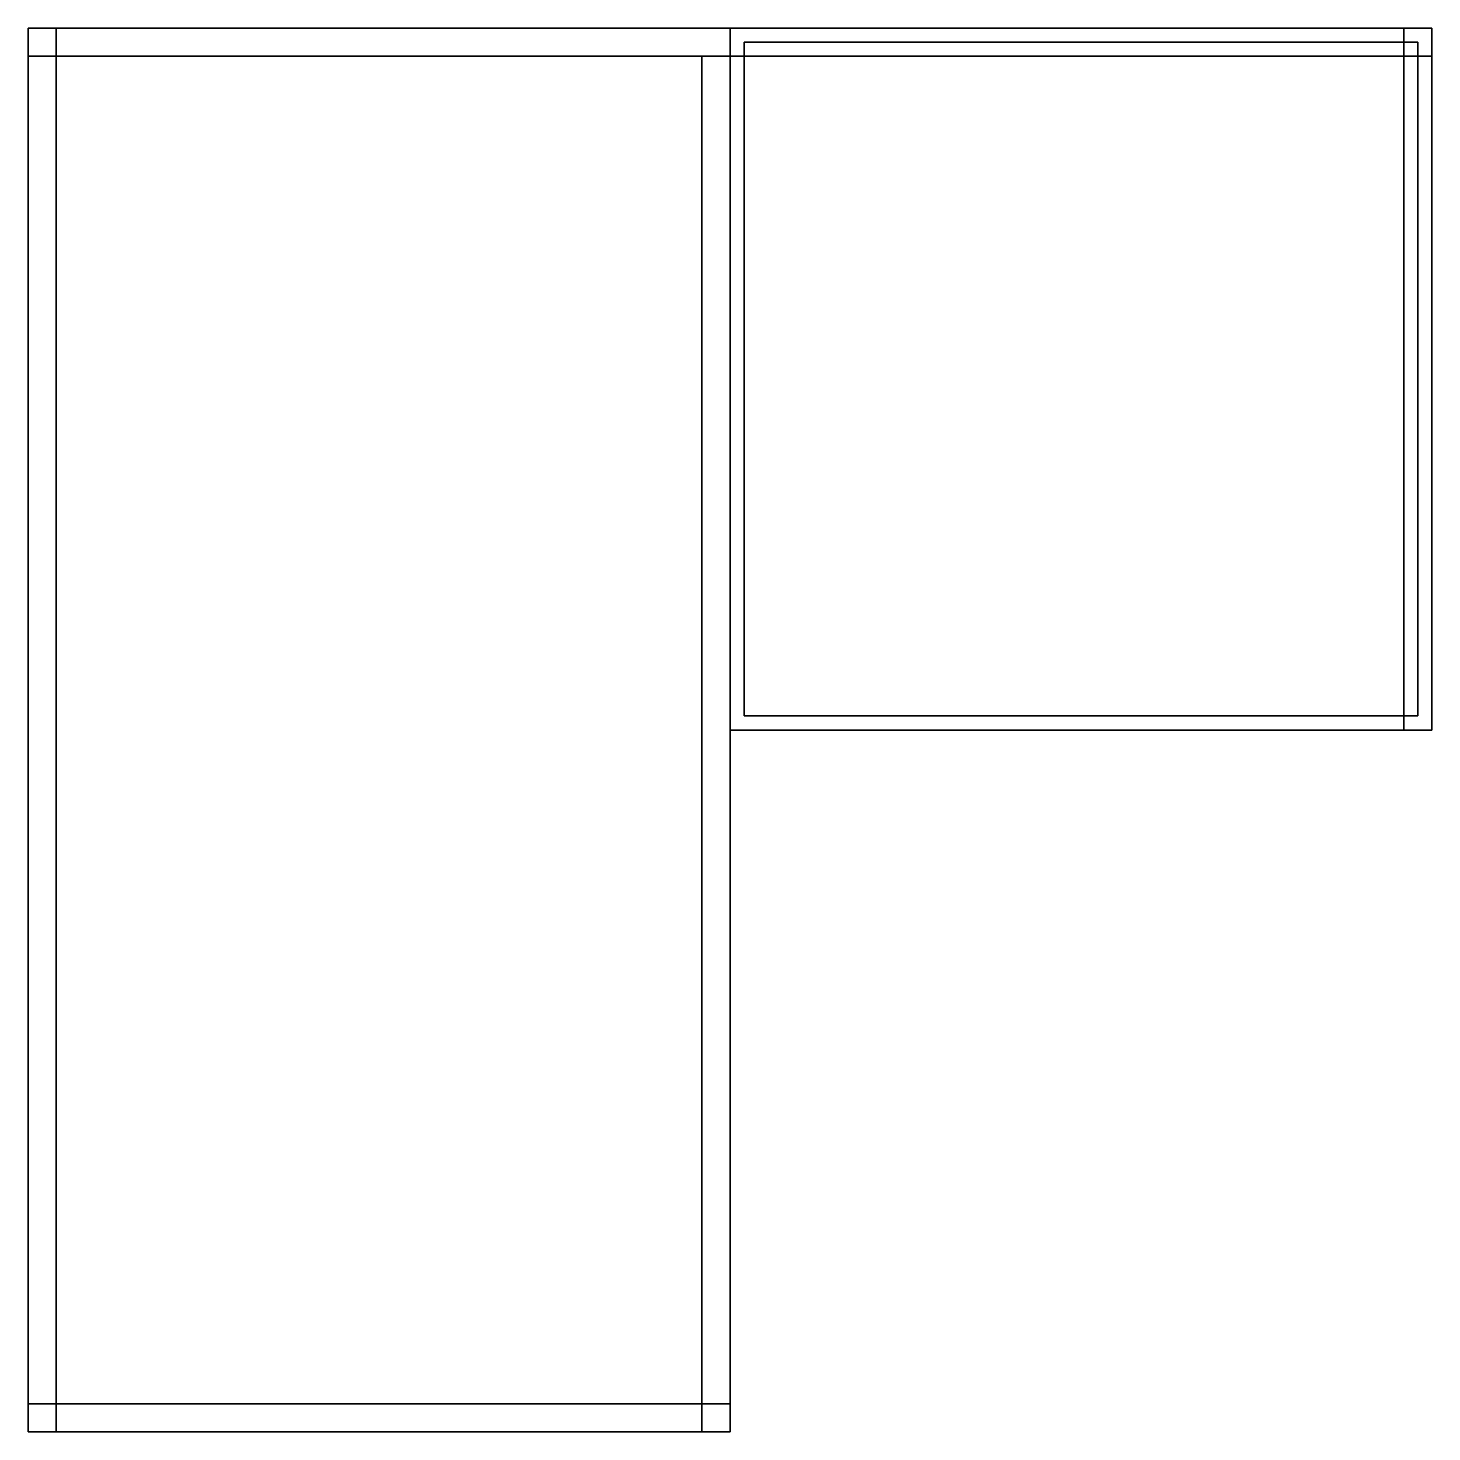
# Model space of a CAD drawing. Header units: millimetres. Extents: x 0 to 900, y -900 to 0.
import ezdxf

# ---------------------------------------------------------------- set-up
doc = ezdxf.new("R2010")
doc.units = ezdxf.units.MM
doc.layers.add('GOVDE', color=7, linetype='Continuous')
doc.layers.add('RAFLAR', color=7, linetype='Continuous')

msp = doc.modelspace()

# ---------------------------------------------------------------- linework, layer by layer
at = {"layer": 'GOVDE'}
for points in [[(0, -900), (18, -900), (18, 0), (0, 0)], [(0, -900, 2500), (18, -900, 2500), (18, 0, 2500), (0, 0, 2500)], [(18, 0), (0, 0), (0, 0, 2500), (18, 0, 2500)], [(0, 0), (0, -900), (0, -900, 2500), (0, 0, 2500)], [(0, -18), (900, -18), (900, 0), (0, 0)], [(0, -18, 2500), (900, -18, 2500), (900, 0, 2500), (0, 0, 2500)], [(900, 0), (0, 0), (0, 0, 2500), (900, 0, 2500)], [(0, 0), (0, -18), (0, -18, 2500), (0, 0, 2500)], [(0, -900, 2482), (450, -900, 2482), (450, 0, 2482), (0, 0, 2482)], [(0, -900, 2500), (450, -900, 2500), (450, 0, 2500), (0, 0, 2500)], [(450, 0, 2482), (0, 0, 2482), (0, 0, 2500), (450, 0, 2500)], [(0, 0, 2482), (0, -900, 2482), (0, -900, 2500), (0, 0, 2500)], [(0, -900), (450, -900), (450, 0), (0, 0)], [(0, -900, 18), (450, -900, 18), (450, 0, 18), (0, 0, 18)], [(450, 0), (0, 0), (0, 0, 18), (450, 0, 18)], [(0, 0), (0, -900), (0, -900, 18), (0, 0, 18)], [(18, -900), (18, 0), (18, 0, 2500), (18, -900, 2500)], [(450, -900, 2482), (450, 0, 2482), (450, 0, 2500), (450, -900, 2500)], [(450, -450, 2482), (900, -450, 2482), (900, 0, 2482), (450, 0, 2482)], [(450, -450, 2500), (900, -450, 2500), (900, 0, 2500), (450, 0, 2500)], [(900, 0, 2482), (450, 0, 2482), (450, 0, 2500), (900, 0, 2500)], [(450, 0, 2482), (450, -450, 2482), (450, -450, 2500), (450, 0, 2500)], [(450, -900), (450, 0), (450, 0, 18), (450, -900, 18)], [(450, -450), (900, -450), (900, 0), (450, 0)], [(450, -450, 18), (900, -450, 18), (900, 0, 18), (450, 0, 18)], [(900, 0), (450, 0), (450, 0, 18), (900, 0, 18)], [(450, 0), (450, -450), (450, -450, 18), (450, 0, 18)], [(882, -450), (900, -450), (900, 0), (882, 0)], [(882, -450, 2500), (900, -450, 2500), (900, 0, 2500), (882, 0, 2500)], [(900, 0), (882, 0), (882, 0, 2500), (900, 0, 2500)], [(882, 0), (882, -450), (882, -450, 2500), (882, 0, 2500)], [(900, -18), (900, 0), (900, 0, 2500), (900, -18, 2500)], [(900, -450), (900, 0), (900, 0, 2500), (900, -450, 2500)], [(900, -450, 2482), (900, 0, 2482), (900, 0, 2500), (900, -450, 2500)], [(900, -450), (900, 0), (900, 0, 18), (900, -450, 18)], [(0, -18), (900, -18), (900, -18, 2500), (0, -18, 2500)], [(450, -450, 2482), (900, -450, 2482), (900, -450, 2500), (450, -450, 2500)], [(450, -450), (900, -450), (900, -450, 18), (450, -450, 18)], [(882, -450), (900, -450), (900, -450, 2500), (882, -450, 2500)], [(0, -900), (450, -900), (450, -882), (0, -882)], [(0, -900, 2500), (450, -900, 2500), (450, -882, 2500), (0, -882, 2500)], [(450, -882), (0, -882), (0, -882, 2500), (450, -882, 2500)], [(0, -882), (0, -900), (0, -900, 2500), (0, -882, 2500)], [(450, -900), (450, -882), (450, -882, 2500), (450, -900, 2500)], [(0, -900), (18, -900), (18, -900, 2500), (0, -900, 2500)], [(0, -900), (450, -900), (450, -900, 2500), (0, -900, 2500)], [(0, -900, 2482), (450, -900, 2482), (450, -900, 2500), (0, -900, 2500)], [(0, -900), (450, -900), (450, -900, 18), (0, -900, 18)]]:
    msp.add_3dface(points, dxfattribs=at)
at = {"layer": 'RAFLAR'}
for points in [[(459, -441, 421), (891, -441, 421), (891, -9, 421), (459, -9, 421)], [(459, -441, 439), (891, -441, 439), (891, -9, 439), (459, -9, 439)], [(891, -9, 421), (459, -9, 421), (459, -9, 439), (891, -9, 439)], [(459, -9, 421), (459, -441, 421), (459, -441, 439), (459, -9, 439)], [(459, -441, 821), (891, -441, 821), (891, -9, 821), (459, -9, 821)], [(459, -441, 839), (891, -441, 839), (891, -9, 839), (459, -9, 839)], [(891, -9, 821), (459, -9, 821), (459, -9, 839), (891, -9, 839)], [(459, -9, 821), (459, -441, 821), (459, -441, 839), (459, -9, 839)], [(459, -441, 1221), (891, -441, 1221), (891, -9, 1221), (459, -9, 1221)], [(459, -441, 1239), (891, -441, 1239), (891, -9, 1239), (459, -9, 1239)], [(891, -9, 1221), (459, -9, 1221), (459, -9, 1239), (891, -9, 1239)], [(459, -9, 1221), (459, -441, 1221), (459, -441, 1239), (459, -9, 1239)], [(459, -441, 1621), (891, -441, 1621), (891, -9, 1621), (459, -9, 1621)], [(459, -441, 1639), (891, -441, 1639), (891, -9, 1639), (459, -9, 1639)], [(891, -9, 1621), (459, -9, 1621), (459, -9, 1639), (891, -9, 1639)], [(459, -9, 1621), (459, -441, 1621), (459, -441, 1639), (459, -9, 1639)], [(459, -441, 2041), (891, -441, 2041), (891, -9, 2041), (459, -9, 2041)], [(459, -441, 2059), (891, -441, 2059), (891, -9, 2059), (459, -9, 2059)], [(891, -9, 2041), (459, -9, 2041), (459, -9, 2059), (891, -9, 2059)], [(459, -9, 2041), (459, -441, 2041), (459, -441, 2059), (459, -9, 2059)], [(891, -441, 421), (891, -9, 421), (891, -9, 439), (891, -441, 439)], [(891, -441, 821), (891, -9, 821), (891, -9, 839), (891, -441, 839)], [(891, -441, 1221), (891, -9, 1221), (891, -9, 1239), (891, -441, 1239)], [(891, -441, 1621), (891, -9, 1621), (891, -9, 1639), (891, -441, 1639)], [(891, -441, 2041), (891, -9, 2041), (891, -9, 2059), (891, -441, 2059)], [(18, -900, 421), (432, -900, 421), (432, -18, 421), (18, -18, 421)], [(18, -900, 439), (432, -900, 439), (432, -18, 439), (18, -18, 439)], [(432, -18, 421), (18, -18, 421), (18, -18, 439), (432, -18, 439)], [(18, -18, 421), (18, -900, 421), (18, -900, 439), (18, -18, 439)], [(18, -900, 821), (432, -900, 821), (432, -18, 821), (18, -18, 821)], [(18, -900, 839), (432, -900, 839), (432, -18, 839), (18, -18, 839)], [(432, -18, 821), (18, -18, 821), (18, -18, 839), (432, -18, 839)], [(18, -18, 821), (18, -900, 821), (18, -900, 839), (18, -18, 839)], [(18, -900, 1221), (432, -900, 1221), (432, -18, 1221), (18, -18, 1221)], [(18, -900, 1239), (432, -900, 1239), (432, -18, 1239), (18, -18, 1239)], [(432, -18, 1221), (18, -18, 1221), (18, -18, 1239), (432, -18, 1239)], [(18, -18, 1221), (18, -900, 1221), (18, -900, 1239), (18, -18, 1239)], [(18, -900, 1621), (432, -900, 1621), (432, -18, 1621), (18, -18, 1621)], [(18, -900, 1639), (432, -900, 1639), (432, -18, 1639), (18, -18, 1639)], [(432, -18, 1621), (18, -18, 1621), (18, -18, 1639), (432, -18, 1639)], [(18, -18, 1621), (18, -900, 1621), (18, -900, 1639), (18, -18, 1639)], [(18, -900, 2041), (432, -900, 2041), (432, -18, 2041), (18, -18, 2041)], [(18, -900, 2059), (432, -900, 2059), (432, -18, 2059), (18, -18, 2059)], [(432, -18, 2041), (18, -18, 2041), (18, -18, 2059), (432, -18, 2059)], [(18, -18, 2041), (18, -900, 2041), (18, -900, 2059), (18, -18, 2059)], [(432, -900, 421), (432, -18, 421), (432, -18, 439), (432, -900, 439)], [(432, -900, 821), (432, -18, 821), (432, -18, 839), (432, -900, 839)], [(432, -900, 1221), (432, -18, 1221), (432, -18, 1239), (432, -900, 1239)], [(432, -900, 1621), (432, -18, 1621), (432, -18, 1639), (432, -900, 1639)], [(432, -900, 2041), (432, -18, 2041), (432, -18, 2059), (432, -900, 2059)], [(459, -441, 421), (891, -441, 421), (891, -441, 439), (459, -441, 439)], [(459, -441, 821), (891, -441, 821), (891, -441, 839), (459, -441, 839)], [(459, -441, 1221), (891, -441, 1221), (891, -441, 1239), (459, -441, 1239)], [(459, -441, 1621), (891, -441, 1621), (891, -441, 1639), (459, -441, 1639)], [(459, -441, 2041), (891, -441, 2041), (891, -441, 2059), (459, -441, 2059)], [(18, -900, 421), (432, -900, 421), (432, -900, 439), (18, -900, 439)], [(18, -900, 821), (432, -900, 821), (432, -900, 839), (18, -900, 839)], [(18, -900, 1221), (432, -900, 1221), (432, -900, 1239), (18, -900, 1239)], [(18, -900, 1621), (432, -900, 1621), (432, -900, 1639), (18, -900, 1639)], [(18, -900, 2041), (432, -900, 2041), (432, -900, 2059), (18, -900, 2059)]]:
    msp.add_3dface(points, dxfattribs=at)

doc.saveas('drawing.dxf')
